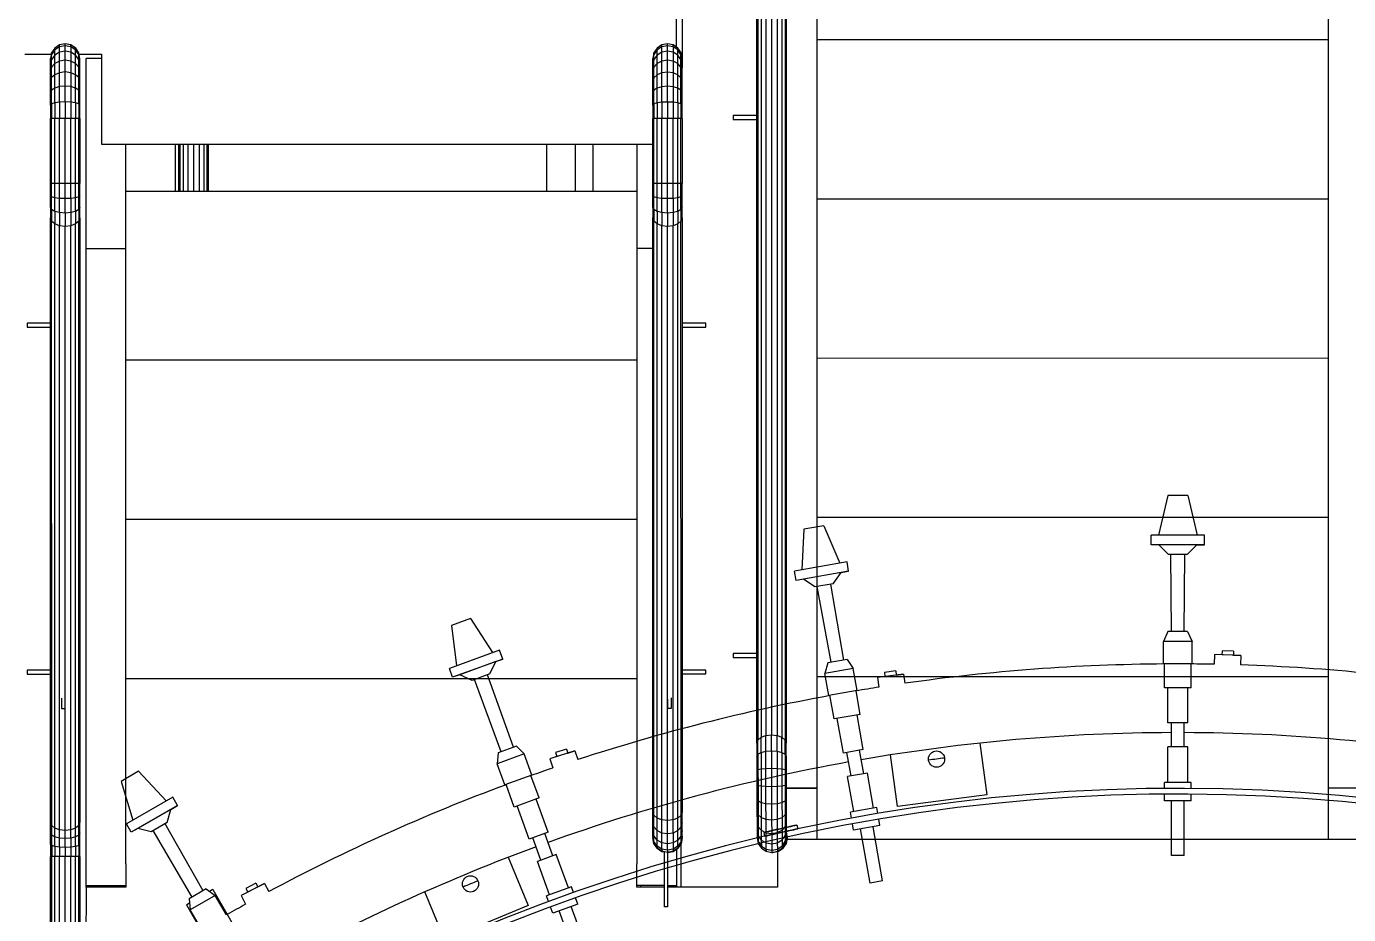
# Model space of a CAD drawing. Header units: metres. Extents: x 0 to 63075, y 0 to 44550.
# Drawn here: x 56582.2 to 56912.6, y 39438.1 to 39660 of the extents above; entities that cross this region are included whole.
import ezdxf

# ---------------------------------------------------------------- set-up
doc = ezdxf.new("R2010")
doc.units = ezdxf.units.M
doc.header["$LTSCALE"] = 75
for name, color, linetype in [('GSB', 7, 'Continuous'), ('ML6', 1, 'Continuous'), ('SDM', 7, 'Continuous'), ('SL1', 8, 'Continuous')]:
    doc.layers.add(name, color=color, linetype=linetype)
doc.styles.add('ROMANS', font='ROMANS.SHX')
doc.dimstyles.new('75___1-75', dxfattribs={"dimscale": 75, "dimtxt": 2.5, "dimasz": 2, "dimexe": 1.5, "dimexo": 1, "dimgap": 0.5, "dimtad": 1, "dimdec": 0, "dimzin": 12, "dimtxsty": 'ROMANS', "dimcen": 0, "dimclrd": 256, "dimclre": 256, "dimclrt": 3, "dimazin": 3, "dimtfac": 1, "dimtdec": 0, "dimtmove": 0, "dimatfit": 0, "dimfxl": 1, "dimlwd": -1, "dimlwe": -1, "dimarcsym": 0})

# ---------------------------------------------------------------- blocks, each defined once
blk = doc.blocks.new('A$C6bae614f')
at = {"layer": 'SL1'}
for p, q in [((392185, 39926.6), (392184.9, 37741.6)), ((392194.3, 39927.7), (392194.3, 37742.7)), ((392203.7, 39926.6), (392203.6, 37741.6)), ((392169.9, 37728.7), (392169.9, 39913.7)), ((392171.8, 39919), (392171.7, 37734)), ((392177.1, 39923.6), (392177, 37738.6)), ((392211.6, 39923.6), (392211.5, 37738.6)), ((392216.9, 39919), (392216.8, 37734)), ((392218.7, 39913.7), (392218.7, 37728.7)), ((392270.2, 37653.7), (392270.2, 39794.3)), ((393120.2, 39794.2), (393120.2, 37568.6)), ((392036.3, 38886.9), (392036.3, 38944.9)), ((392046.2, 38852.7), (392046.2, 38949.7)), ((391019.1, 38892.6), (391009.7, 38890.7)), ((391019.1, 38889.5), (391019.1, 38892.6)), ((391028.4, 38890.7), (391019.1, 38892.6)), ((391019.1, 38892.6), (391019.2, 38892.6)), ((391028.6, 38890.7), (391019.2, 38892.6)), ((392021.1, 38892.6), (392011.8, 38890.7)), ((392021.1, 38889.4), (392021.1, 38892.6)), ((392030.4, 38890.7), (392021.1, 38892.6)), ((392021.1, 38892.6), (392021.2, 38892.6)), ((392030.6, 38890.7), (392021.2, 38892.6)), ((393120.2, 38899.2), (392270.2, 38899.3)), ((390952.1, 38875.4), (390996.1, 38875.4)), ((390996.5, 38877.5), (390994.7, 38868.2)), ((390996.5, 38874.8), (390994.7, 38865.7)), ((391001.8, 38885.5), (390996.5, 38877.5)), ((391001.8, 38882.5), (390996.5, 38874.8)), ((390996.5, 38874.8), (390996.5, 38877.5)), ((390996.5, 38866.7), (390996.5, 38874.8)), ((391001.8, 38873.8), (390996.5, 38866.7)), ((391009.7, 38890.7), (391001.8, 38885.5)), ((391009.7, 38887.7), (391001.8, 38882.5)), ((391001.8, 38882.5), (391001.8, 38885.5)), ((391001.8, 38873.8), (391001.8, 38882.5)), ((391009.7, 38878.6), (391001.8, 38873.8)), ((391001.8, 38859.9), (391001.8, 38873.8)), ((391009.7, 38887.7), (391009.7, 38890.7)), ((391019.1, 38889.5), (391009.7, 38887.7)), ((391009.7, 38878.6), (391009.7, 38887.7)), ((391019.1, 38880.3), (391009.7, 38878.6)), ((391009.7, 38864), (391009.7, 38878.6)), ((391019.1, 38880.3), (391019.1, 38889.5)), ((391028.4, 38887.7), (391019.1, 38889.5)), ((391028.4, 38878.6), (391019.1, 38880.3)), ((391019.1, 38865.5), (391019.1, 38880.3)), ((391036.3, 38885.5), (391028.4, 38890.7)), ((391028.4, 38890.7), (391028.6, 38890.7)), ((391028.4, 38887.7), (391028.4, 38890.7)), ((391036.3, 38882.5), (391028.4, 38887.7)), ((391028.4, 38887.7), (391028.4, 38878.6)), ((391036.3, 38873.8), (391028.4, 38878.6)), ((391028.4, 38878.6), (391028.4, 38864)), ((391036.5, 38885.5), (391028.6, 38890.7)), ((391036.3, 38882.5), (391036.3, 38885.5)), ((391041.6, 38877.5), (391036.3, 38885.5)), ((391036.3, 38885.5), (391036.5, 38885.5)), ((391036.3, 38873.8), (391036.3, 38882.5)), ((391041.6, 38874.8), (391036.3, 38882.5)), ((391041.6, 38866.7), (391036.3, 38873.8)), ((391036.3, 38859.9), (391036.3, 38873.8)), ((391041.8, 38877.5), (391036.5, 38885.5)), ((391043.5, 38868.2), (391041.6, 38877.5)), ((391041.6, 38877.5), (391041.8, 38877.5)), ((391041.6, 38874.8), (391041.6, 38877.5)), ((391041.6, 38866.7), (391041.6, 38874.8)), ((391043.5, 38865.7), (391041.6, 38874.8)), ((391043.6, 38868.2), (391041.8, 38877.5)), ((391042.2, 38875.4), (391079.2, 38875.4)), ((391079.2, 38875.4), (391079.2, 38725.9)), ((391998.6, 38877.5), (391996.7, 38868.2)), ((391998.6, 38874.8), (391996.7, 38865.7)), ((392003.9, 38885.4), (391998.6, 38877.5)), ((392003.9, 38882.5), (391998.6, 38874.8)), ((391998.6, 38874.8), (391998.6, 38877.5)), ((391998.6, 38866.7), (391998.6, 38874.8)), ((392003.8, 38873.8), (391998.6, 38866.7)), ((392003.8, 38873.8), (392003.9, 38882.5)), ((392011.8, 38878.6), (392003.8, 38873.8)), ((392003.8, 38859.8), (392003.8, 38873.8)), ((392011.8, 38890.7), (392003.9, 38885.4)), ((392011.8, 38887.6), (392003.9, 38882.5)), ((392003.9, 38882.5), (392003.9, 38885.4)), ((392011.8, 38887.6), (392011.8, 38890.7)), ((392021.1, 38889.4), (392011.8, 38887.6)), ((392011.8, 38878.6), (392011.8, 38887.6)), ((392021.1, 38880.2), (392011.8, 38878.6)), ((392011.8, 38864), (392011.8, 38878.6)), ((392021.1, 38880.2), (392021.1, 38889.4)), ((392030.4, 38887.6), (392021.1, 38889.4)), ((392030.4, 38878.6), (392021.1, 38880.2)), ((392021.1, 38865.4), (392021.1, 38880.2)), ((392038.4, 38885.4), (392030.4, 38890.7)), ((392030.4, 38890.7), (392030.6, 38890.7)), ((392030.4, 38887.6), (392030.4, 38890.7)), ((392038.4, 38882.5), (392030.4, 38887.6)), ((392030.4, 38887.6), (392030.4, 38878.6)), ((392038.4, 38873.8), (392030.4, 38878.6)), ((392030.4, 38878.6), (392030.4, 38864)), ((392038.5, 38885.4), (392030.6, 38890.7)), ((392038.4, 38882.5), (392038.4, 38885.4)), ((392043.6, 38877.5), (392038.4, 38885.4)), ((392038.4, 38885.4), (392038.5, 38885.4)), ((392038.4, 38873.8), (392038.4, 38882.5)), ((392043.6, 38874.8), (392038.4, 38882.5)), ((392043.6, 38866.7), (392038.4, 38873.8)), ((392038.4, 38859.8), (392038.4, 38873.8)), ((392043.8, 38877.5), (392038.5, 38885.4)), ((392045.5, 38868.2), (392043.6, 38877.5)), ((392043.6, 38877.5), (392043.8, 38877.5)), ((392043.6, 38874.8), (392043.6, 38877.5)), ((392043.6, 38866.7), (392043.6, 38874.8)), ((392045.5, 38865.7), (392043.6, 38874.8)), ((392045.6, 38868.2), (392043.8, 38877.5)), ((390994.7, 38865.7), (390994.7, 38868.2)), ((390996.5, 38866.7), (390994.7, 38858.3)), ((390994.7, 38858.3), (390994.7, 38865.7)), ((390994.7, 38846.4), (390994.7, 38858.3)), ((390996.5, 38853.7), (390994.7, 38846.4)), ((390996.5, 38853.7), (390996.5, 38866.7)), ((391001.8, 38859.9), (390996.5, 38853.7)), ((390996.5, 38836.4), (390996.5, 38853.7)), ((391009.7, 38864), (391001.8, 38859.9)), ((391001.8, 38841.3), (391001.8, 38859.9)), ((391019.1, 38865.5), (391009.7, 38864)), ((391009.7, 38844.6), (391009.7, 38864)), ((391019.1, 38845.8), (391019.1, 38865.5)), ((391028.4, 38864), (391019.1, 38865.5)), ((391028.4, 38864), (391028.4, 38844.6)), ((391036.3, 38859.9), (391028.4, 38864)), ((391041.6, 38853.7), (391036.3, 38859.9)), ((391036.3, 38841.3), (391036.3, 38859.9)), ((391043.5, 38858.3), (391041.6, 38866.7)), ((391041.6, 38853.7), (391041.6, 38866.7)), ((391041.6, 38836.4), (391041.6, 38853.7)), ((391043.5, 38846.4), (391041.6, 38853.7)), ((391043.5, 38865.7), (391043.5, 38868.2)), ((391043.6, 38868.2), (391043.5, 38868.2)), ((391043.5, 38867.4), (391043.6, 38868.2)), ((391043.5, 38858.3), (391043.5, 38865.7)), ((391043.5, 38846.4), (391043.5, 38858.3)), ((391054.1, 37492), (391054.2, 38868.2)), ((391079.2, 38868.2), (391054.2, 38868.2)), ((391996.7, 38865.7), (391996.7, 38868.2)), ((391998.6, 38866.7), (391996.7, 38858.3)), ((391996.7, 38858.3), (391996.7, 38865.7)), ((391996.7, 38846.3), (391996.7, 38858.3)), ((391998.6, 38853.6), (391996.7, 38846.3)), ((391998.6, 38853.6), (391998.6, 38866.7)), ((392003.8, 38859.8), (391998.6, 38853.6)), ((391998.6, 38836.3), (391998.6, 38853.6)), ((392011.8, 38864), (392003.8, 38859.8)), ((392003.8, 38841.3), (392003.8, 38859.8)), ((392021.1, 38865.4), (392011.8, 38864)), ((392011.8, 38844.6), (392011.8, 38864)), ((392021.1, 38845.7), (392021.1, 38865.4)), ((392030.4, 38864), (392021.1, 38865.4)), ((392030.4, 38864), (392030.4, 38844.6)), ((392038.4, 38859.8), (392030.4, 38864)), ((392043.6, 38853.6), (392038.4, 38859.8)), ((392038.4, 38841.3), (392038.4, 38859.8)), ((392045.5, 38858.3), (392043.6, 38866.7)), ((392043.6, 38853.6), (392043.6, 38866.7)), ((392043.6, 38836.3), (392043.6, 38853.6)), ((392045.5, 38846.3), (392043.6, 38853.6)), ((392045.5, 38865.7), (392045.5, 38868.2)), ((392045.6, 38868.2), (392045.5, 38868.2)), ((392045.5, 38867.6), (392045.6, 38868.2)), ((392045.5, 38858.3), (392045.5, 38865.7)), ((392046.2, 38859.3), (392045.5, 38859.3)), ((392045.5, 38846.3), (392045.5, 38858.3)), ((392045.5, 38852.7), (392046.2, 38852.7)), ((390994.7, 38830.5), (390994.7, 38846.4)), ((390996.5, 38836.4), (390994.7, 38830.5)), ((390994.7, 38811.6), (390994.7, 38830.5)), ((391001.8, 38841.3), (390996.5, 38836.4)), ((390996.5, 38815.6), (390996.5, 38836.4)), ((391009.7, 38844.6), (391001.8, 38841.3)), ((391001.8, 38819.1), (391001.8, 38841.3)), ((391019.1, 38845.8), (391009.7, 38844.6)), ((391009.7, 38821.4), (391009.7, 38844.6)), ((391028.4, 38844.6), (391019.1, 38845.8)), ((391019.1, 38822.2), (391019.1, 38845.8)), ((391036.3, 38841.3), (391028.4, 38844.6)), ((391028.4, 38844.6), (391028.4, 38821.4)), ((391041.6, 38836.4), (391036.3, 38841.3)), ((391036.3, 38819.1), (391036.3, 38841.3)), ((391043.5, 38830.5), (391041.6, 38836.4)), ((391041.6, 38815.6), (391041.6, 38836.4)), ((391043.5, 38830.5), (391043.5, 38846.4)), ((391043.5, 38811.6), (391043.5, 38830.5)), ((391996.7, 38830.5), (391996.7, 38846.3)), ((391998.6, 38836.3), (391996.7, 38830.5)), ((391996.7, 38811.6), (391996.7, 38830.5)), ((392003.8, 38841.3), (391998.6, 38836.3)), ((391998.6, 38815.6), (391998.6, 38836.3)), ((392011.8, 38844.6), (392003.8, 38841.3)), ((392003.8, 38819), (392003.8, 38841.3)), ((392021.1, 38845.7), (392011.8, 38844.6)), ((392011.8, 38821.3), (392011.8, 38844.6)), ((392030.4, 38844.6), (392021.1, 38845.7)), ((392021.1, 38822.1), (392021.1, 38845.7)), ((392038.4, 38841.3), (392030.4, 38844.6)), ((392030.4, 38844.6), (392030.4, 38821.3)), ((392038.3, 38819), (392038.4, 38841.3)), ((392043.6, 38836.3), (392038.4, 38841.3)), ((392045.5, 38830.5), (392043.6, 38836.3)), ((392043.6, 38815.6), (392043.6, 38836.3)), ((392045.5, 38830.5), (392045.5, 38846.3)), ((392045.5, 38811.6), (392045.5, 38830.5)), ((390996.5, 38815.6), (390994.7, 38811.6)), ((390994.7, 38790.5), (390994.7, 38811.6)), ((391001.8, 38819.1), (390996.5, 38815.6)), ((390996.5, 38792.5), (390996.5, 38815.6)), ((391009.7, 38821.4), (391001.8, 38819.1)), ((391001.8, 38794.3), (391001.8, 38819.1)), ((391019.1, 38822.2), (391009.7, 38821.4)), ((391009.7, 38795.5), (391009.7, 38821.4)), ((391028.4, 38821.4), (391019.1, 38822.2)), ((391019.1, 38795.9), (391019.1, 38822.2)), ((391036.3, 38819.1), (391028.4, 38821.4)), ((391028.4, 38821.4), (391028.4, 38795.5)), ((391036.3, 38794.3), (391036.3, 38819.1)), ((391041.6, 38815.6), (391036.3, 38819.1)), ((391043.5, 38811.6), (391041.6, 38815.6)), ((391041.6, 38792.5), (391041.6, 38815.6)), ((391043.5, 38790.4), (391043.5, 38811.6)), ((391998.6, 38815.6), (391996.7, 38811.6)), ((391996.7, 38790.4), (391996.7, 38811.6)), ((392003.8, 38819), (391998.6, 38815.6)), ((391998.6, 38792.5), (391998.6, 38815.6)), ((392011.8, 38821.3), (392003.8, 38819)), ((392003.8, 38794.3), (392003.8, 38819)), ((392021.1, 38822.1), (392011.8, 38821.3)), ((392011.8, 38795.4), (392011.8, 38821.3)), ((392030.4, 38821.3), (392021.1, 38822.1)), ((392021.1, 38795.8), (392021.1, 38822.1)), ((392038.3, 38819), (392030.4, 38821.3)), ((392030.4, 38821.3), (392030.4, 38795.4)), ((392038.3, 38794.3), (392038.3, 38819)), ((392043.6, 38815.6), (392038.3, 38819)), ((392045.5, 38811.6), (392043.6, 38815.6)), ((392043.6, 38792.5), (392043.6, 38815.6)), ((392045.5, 38790.4), (392045.5, 38811.6)), ((390996.5, 38792.5), (390994.7, 38790.5)), ((390994.7, 38790.5), (390994.7, 38768.2)), ((391001.8, 38794.3), (390996.5, 38792.5)), ((390996.5, 38792.5), (390996.5, 38768.2)), ((391009.7, 38795.5), (391001.8, 38794.3)), ((391001.8, 38794.3), (391001.8, 38768.2)), ((391019.1, 38795.9), (391009.7, 38795.5)), ((391009.7, 38795.5), (391009.7, 38768.2)), ((391019.1, 38795.9), (391019.1, 38768.2)), ((391028.4, 38795.5), (391019.1, 38795.9)), ((391028.4, 38795.5), (391028.4, 38768.2)), ((391036.3, 38794.3), (391028.4, 38795.5)), ((391036.3, 38794.3), (391036.3, 38768.2)), ((391041.6, 38792.5), (391036.3, 38794.3)), ((391043.5, 38790.4), (391041.6, 38792.5)), ((391041.6, 38792.5), (391041.6, 38768.2)), ((391043.5, 38768.2), (391043.5, 38790.4)), ((391998.6, 38792.5), (391996.7, 38790.4)), ((391996.7, 38790.4), (391996.7, 38768.2)), ((392003.8, 38794.3), (391998.6, 38792.5)), ((391998.6, 38792.5), (391998.6, 38768.2)), ((392011.8, 38795.4), (392003.8, 38794.3)), ((392003.8, 38794.3), (392003.8, 38768.2)), ((392021.1, 38795.8), (392011.8, 38795.4)), ((392011.8, 38795.4), (392011.8, 38768.2)), ((392021.1, 38795.8), (392021.1, 38768.2)), ((392030.4, 38795.4), (392021.1, 38795.8)), ((392030.4, 38795.4), (392030.4, 38768.2)), ((392038.3, 38794.3), (392030.4, 38795.4)), ((392038.3, 38794.3), (392038.3, 38768.2)), ((392043.6, 38792.5), (392038.3, 38794.3)), ((392045.5, 38790.4), (392043.6, 38792.5)), ((392043.6, 38792.5), (392043.6, 38768.2)), ((392045.5, 38768.2), (392045.5, 38790.4)), ((390994.7, 38660.2), (390994.7, 38768.2)), ((390996.5, 38768.2), (390994.7, 38768.2)), ((390996.5, 38660.2), (390996.5, 38768.2)), ((391001.8, 38768.2), (390996.5, 38768.2)), ((391009.7, 38768.2), (391001.8, 38768.2)), ((391001.8, 38660.2), (391001.8, 38768.2)), ((391009.7, 38660.2), (391009.7, 38768.2)), ((391019.1, 38768.2), (391009.7, 38768.2)), ((391019.1, 38660.2), (391019.1, 38768.2)), ((391028.4, 38768.2), (391019.1, 38768.2)), ((391028.4, 38660.2), (391028.4, 38768.2)), ((391036.3, 38768.2), (391028.4, 38768.2)), ((391041.6, 38768.2), (391036.3, 38768.2)), ((391036.3, 38660.2), (391036.3, 38768.2)), ((391043.5, 38768.2), (391041.6, 38768.2)), ((391041.6, 38660.2), (391041.6, 38768.2)), ((391043.5, 38768.2), (391043.5, 38660.2)), ((391996.7, 38660.2), (391996.7, 38768.2)), ((391998.6, 38768.2), (391996.7, 38768.2)), ((391998.5, 38660.2), (391998.6, 38768.2)), ((392003.8, 38768.2), (391998.6, 38768.2)), ((392011.8, 38768.2), (392003.8, 38768.2)), ((392003.8, 38660.2), (392003.8, 38768.2)), ((392011.7, 38660.2), (392011.8, 38768.2)), ((392021.1, 38768.2), (392011.8, 38768.2)), ((392021.1, 38660.2), (392021.1, 38768.2)), ((392030.4, 38768.2), (392021.1, 38768.2)), ((392030.4, 38660.2), (392030.4, 38768.2)), ((392038.3, 38768.2), (392030.4, 38768.2)), ((392043.6, 38768.2), (392038.3, 38768.2)), ((392038.3, 38660.2), (392038.3, 38768.2)), ((392045.5, 38768.2), (392043.6, 38768.2)), ((392043.6, 38660.2), (392043.6, 38768.2)), ((392045.5, 38768.2), (392045.5, 38660.2)), ((392130.7, 38773.2), (392130.7, 38766.8)), ((392169.9, 38773.2), (392130.7, 38773.2)), ((392130.7, 38766.8), (392169.9, 38766.8)), ((391079.2, 38725.9), (391996.7, 38725.9)), ((391120.2, 37527.8), (391120.2, 38725.9)), ((391202.7, 38647.5), (391202.7, 38725.9)), ((391208.1, 38647.5), (391208.1, 38725.9)), ((391209.9, 38725.9), (391209.9, 38647.5)), ((391215.2, 38725.9), (391215.2, 38647.5)), ((391223.1, 38725.9), (391223.1, 38647.5)), ((391232.5, 38725.9), (391232.5, 38647.5)), ((391241.8, 38725.9), (391241.8, 38647.5)), ((391249.7, 38725.9), (391249.7, 38647.5)), ((391255, 38725.9), (391255, 38647.5)), ((391256.9, 38725.9), (391256.9, 38647.5)), ((391819.6, 38725.9), (391819.6, 38647.5)), ((391867.8, 38725.9), (391867.8, 38647.5)), ((391897.2, 38725.9), (391897.2, 38647.5)), ((391970.2, 38725.9), (391970.2, 38552)), ((390996.5, 38660.2), (390994.7, 38660.2)), ((390994.7, 38640), (390994.7, 38660.2)), ((390996.5, 38638.1), (390996.5, 38660.2)), ((391001.8, 38660.2), (390996.5, 38660.2)), ((391009.7, 38660.2), (391001.8, 38660.2)), ((391001.8, 38636.5), (391001.8, 38660.2)), ((391009.7, 38635.4), (391009.7, 38660.2)), ((391019.1, 38660.2), (391009.7, 38660.2)), ((391019.1, 38635.1), (391019.1, 38660.2)), ((391028.4, 38660.2), (391019.1, 38660.2)), ((391028.4, 38635.4), (391028.4, 38660.2)), ((391036.3, 38660.2), (391028.4, 38660.2)), ((391041.6, 38660.2), (391036.3, 38660.2)), ((391036.3, 38636.5), (391036.3, 38660.2)), ((391043.5, 38660.2), (391041.6, 38660.2)), ((391041.6, 38638.1), (391041.6, 38660.2)), ((391043.5, 38640), (391043.5, 38660.2)), ((391998.5, 38660.2), (391996.7, 38660.2)), ((391996.7, 38640), (391996.7, 38660.2)), ((391998.5, 38638.1), (391998.5, 38660.2)), ((392003.8, 38660.2), (391998.5, 38660.2)), ((392011.7, 38660.2), (392003.8, 38660.2)), ((392003.8, 38636.5), (392003.8, 38660.2)), ((392011.7, 38635.4), (392011.7, 38660.2)), ((392021.1, 38660.2), (392011.7, 38660.2)), ((392021.1, 38635), (392021.1, 38660.2)), ((392030.4, 38660.2), (392021.1, 38660.2)), ((392030.4, 38635.4), (392030.4, 38660.2)), ((392038.3, 38660.2), (392030.4, 38660.2)), ((392043.6, 38660.2), (392038.3, 38660.2)), ((392038.3, 38636.5), (392038.3, 38660.2)), ((392045.5, 38660.2), (392043.6, 38660.2)), ((392043.6, 38638.1), (392043.6, 38660.2)), ((392045.5, 38640), (392045.5, 38660.2)), ((390996.5, 38638.1), (390994.7, 38640)), ((390994.7, 38620.6), (390994.7, 38640)), ((391001.8, 38636.5), (390996.5, 38638.1)), ((390996.5, 38616.9), (390996.5, 38638.1)), ((391009.7, 38635.4), (391001.8, 38636.5)), ((391001.8, 38613.8), (391001.8, 38636.5)), ((391009.7, 38611.7), (391009.7, 38635.4)), ((391019.1, 38635.1), (391009.7, 38635.4)), ((391028.4, 38635.4), (391019.1, 38635.1)), ((391019.1, 38611), (391019.1, 38635.1)), ((391036.3, 38636.5), (391028.4, 38635.4)), ((391028.4, 38635.4), (391028.4, 38611.7)), ((391041.6, 38638.1), (391036.3, 38636.5)), ((391036.3, 38613.8), (391036.3, 38636.5)), ((391043.5, 38640), (391041.6, 38638.1)), ((391041.6, 38616.9), (391041.6, 38638.1)), ((391043.5, 38620.6), (391043.5, 38640)), ((391120.2, 38647.5), (391970.2, 38647.5)), ((391998.5, 38638.1), (391996.7, 38640)), ((391996.7, 38620.6), (391996.7, 38640)), ((392003.8, 38636.5), (391998.5, 38638.1)), ((391998.5, 38616.9), (391998.5, 38638.1)), ((392011.7, 38635.4), (392003.8, 38636.5)), ((392003.8, 38613.8), (392003.8, 38636.5)), ((392011.7, 38611.7), (392011.7, 38635.4)), ((392021.1, 38635), (392011.7, 38635.4)), ((392030.4, 38635.4), (392021.1, 38635)), ((392021.1, 38610.9), (392021.1, 38635)), ((392038.3, 38636.5), (392030.4, 38635.4)), ((392030.4, 38635.4), (392030.4, 38611.7)), ((392043.6, 38638.1), (392038.3, 38636.5)), ((392038.3, 38613.8), (392038.3, 38636.5)), ((392045.5, 38640), (392043.6, 38638.1)), ((392043.6, 38616.9), (392043.6, 38638.1)), ((392045.5, 38620.6), (392045.5, 38640)), ((393120.2, 38634.2), (392270.2, 38634.3)), ((390996.5, 38616.9), (390994.7, 38620.6)), ((390994.7, 38620.6), (390994.7, 38602.9)), ((390996.5, 38616.9), (390996.5, 38597.5)), ((391001.8, 38613.8), (390996.5, 38616.9)), ((391001.8, 38613.8), (391001.8, 38593)), ((391009.7, 38611.7), (391001.8, 38613.8)), ((391019.1, 38611), (391009.7, 38611.7)), ((391009.7, 38611.7), (391009.7, 38589.9)), ((391028.4, 38611.7), (391019.1, 38611)), ((391019.1, 38611), (391019.1, 38588.9)), ((391036.3, 38613.8), (391028.4, 38611.7)), ((391028.4, 38611.7), (391028.4, 38589.9)), ((391041.6, 38616.9), (391036.3, 38613.8)), ((391036.3, 38613.8), (391036.3, 38593)), ((391043.5, 38620.6), (391041.6, 38616.9)), ((391041.6, 38616.9), (391041.6, 38597.5)), ((391043.5, 38602.9), (391043.5, 38620.6)), ((391998.5, 38616.9), (391996.7, 38620.6)), ((391996.7, 38620.6), (391996.7, 38602.8)), ((391998.5, 38616.9), (391998.5, 38597.5)), ((392003.8, 38613.8), (391998.5, 38616.9)), ((392003.8, 38613.8), (392003.8, 38592.9)), ((392011.7, 38611.7), (392003.8, 38613.8)), ((392021.1, 38610.9), (392011.7, 38611.7)), ((392011.7, 38611.7), (392011.7, 38589.9)), ((392030.4, 38611.7), (392021.1, 38610.9)), ((392021.1, 38610.9), (392021.1, 38588.9)), ((392038.3, 38613.8), (392030.4, 38611.7)), ((392030.4, 38611.7), (392030.4, 38589.9)), ((392043.6, 38616.9), (392038.3, 38613.8)), ((392038.3, 38613.8), (392038.3, 38592.9)), ((392045.5, 38620.6), (392043.6, 38616.9)), ((392043.6, 38616.9), (392043.6, 38597.5)), ((392045.5, 38602.8), (392045.5, 38620.6)), ((390996.5, 38597.5), (390994.7, 38602.9)), ((390994.7, 37843.9), (390994.7, 38602.9)), ((391001.8, 38593), (390996.5, 38597.5)), ((390996.6, 37592), (390996.5, 38597.5)), ((391001.9, 37587.4), (391001.8, 38593)), ((391009.7, 38589.9), (391001.8, 38593)), ((391019.1, 38588.9), (391009.7, 38589.9)), ((391009.8, 37584.4), (391009.7, 38589.9)), ((391028.4, 38589.9), (391019.1, 38588.9)), ((391019.1, 37801.3), (391019.1, 38588.9)), ((391036.3, 38593), (391028.4, 38589.9)), ((391028.5, 37584.4), (391028.4, 38589.9)), ((391041.6, 38597.5), (391036.3, 38593)), ((391036.4, 37587.4), (391036.3, 38593)), ((391043.5, 38602.9), (391041.6, 38597.5)), ((391041.7, 37592), (391041.6, 38597.5)), ((391043.5, 38602.9), (391043.5, 37597.3)), ((391996.7, 37614.1), (391996.7, 38602.8)), ((391998.5, 38597.5), (391996.7, 38602.8)), ((392003.8, 38592.9), (391998.5, 38597.5)), ((391998.6, 37608.8), (391998.5, 38597.5)), ((392011.7, 38589.9), (392003.8, 38592.9)), ((392003.9, 37604.2), (392003.8, 38592.9)), ((392021.1, 38588.9), (392011.7, 38589.9)), ((392011.8, 37601.2), (392011.7, 38589.9)), ((392030.4, 38589.9), (392021.1, 38588.9)), ((392021.1, 37600.1), (392021.1, 38588.9)), ((392038.3, 38592.9), (392030.4, 38589.9)), ((392030.5, 37601.2), (392030.4, 38589.9)), ((392043.6, 38597.5), (392038.3, 38592.9)), ((392038.4, 37604.2), (392038.3, 38592.9)), ((392045.5, 38602.8), (392043.6, 38597.5)), ((392043.7, 37608.8), (392043.6, 38597.5)), ((392045.5, 38602.8), (392045.5, 37844.3)), ((391054.2, 38552), (391120.2, 38552)), ((391996.7, 38552), (391970.2, 38552)), ((391996.7, 38552), (391970.2, 38552)), ((391970.2, 38552), (391970.2, 37527.8)), ((390955.7, 38427.5), (390955.7, 38421.1)), ((390994.7, 38427.5), (390955.7, 38427.5)), ((390955.7, 38421.1), (390994.7, 38421.1)), ((392084.7, 38427.5), (392045.5, 38427.5)), ((392045.5, 38421.1), (392084.7, 38421.1)), ((392084.7, 38421.1), (392084.7, 38427.5)), ((391120.2, 38366.5), (391970.2, 38366.5)), ((393120.2, 38369.2), (392270.2, 38369.3)), ((392853.4, 38140.7), (392838.1, 38074.8)), ((392887, 38140.7), (392853.4, 38140.7)), ((392887, 38140.7), (392902.2, 38074.8)), ((391120.2, 38101.5), (391970.2, 38101.5)), ((393120.2, 38104.2), (392270.2, 38104.3)), ((392248.1, 38084.8), (392244.5, 38017.3)), ((392281.2, 38090.7), (392248.1, 38084.8)), ((392281.2, 38090.7), (392307.7, 38028.4)), ((392914.6, 38074.8), (392825.7, 38074.8)), ((392825.7, 38059), (392825.7, 38074.8)), ((392914.6, 38059), (392825.7, 38059)), ((392838.4, 38058.9), (392825.7, 38059)), ((392902, 38058.9), (392838.4, 38058.9)), ((392854.6, 38043), (392838.4, 38058.9)), ((392885.7, 38043), (392902, 38058.9)), ((392902, 38058.9), (392914.6, 38059)), ((392914.6, 38059), (392914.6, 38074.8)), ((392885.7, 38043), (392854.6, 38043)), ((392859.5, 37914.9), (392858.6, 38043)), ((392880.9, 37914.9), (392881.7, 38043)), ((392319.9, 38030.5), (392232.3, 38015.1)), ((392235.1, 37999.5), (392232.3, 38015.1)), ((392322.6, 38015), (392235.1, 37999.5)), ((392310.2, 38012.7), (392247.6, 38001.7)), ((392296.9, 37994.2), (392310.2, 38012.7)), ((392310.2, 38012.7), (392322.6, 38015)), ((392322.6, 38015), (392319.9, 38030.5)), ((392247.6, 38001.7), (392235.1, 37999.5)), ((392266.3, 37988.8), (392247.6, 38001.7)), ((392296.9, 37994.2), (392266.3, 37988.8)), ((392293.4, 37863.5), (392270.2, 37989.5)), ((392314.4, 37867.2), (392293, 37993.5)), ((391693.3, 37936.2), (391661.7, 37924.7)), ((391661.7, 37924.7), (391669.9, 37857.5)), ((391693.3, 37936.2), (391730.2, 37879.5)), ((392853.9, 37914.9), (392846.3, 37898.2)), ((392886.5, 37914.9), (392853.9, 37914.9)), ((392886.5, 37914.9), (392894.1, 37898.2)), ((391741.8, 37883.7), (391658.3, 37853.3)), ((391747.3, 37868.8), (391741.8, 37883.7)), ((392894.1, 37898.2), (392846.3, 37898.2)), ((392846.3, 37861), (392846.3, 37898.2)), ((392894.1, 37861), (392894.1, 37898.2)), ((392944, 37882.7), (392943.6, 37875.8)), ((392962.9, 37882), (392944, 37882.7)), ((392962.9, 37882), (392962.7, 37875)), ((391747.3, 37868.8), (391663.7, 37838.4)), ((391735.4, 37864.5), (391675.6, 37842.7)), ((391725.6, 37844), (391735.4, 37864.5)), ((391735.4, 37864.5), (391747.3, 37868.8)), ((392130.7, 37877.8), (392130.7, 37871.5)), ((392169.9, 37877.8), (392130.7, 37877.8)), ((392130.7, 37871.5), (392169.9, 37871.5)), ((392287.8, 37862.5), (392283.2, 37844.8)), ((392319.9, 37868.2), (392287.8, 37862.5)), ((392319.9, 37868.2), (392330.3, 37853.1)), ((392894.1, 37861), (392846.3, 37861)), ((392848.2, 37821), (392848.2, 37861)), ((392892.2, 37821), (392892.2, 37861)), ((392931.3, 37876.2), (392930.6, 37860.2)), ((392975, 37874.5), (392931.3, 37876.2)), ((392943.6, 37875.8), (392931.3, 37876.2)), ((392962.7, 37875), (392943.6, 37875.8)), ((392962.7, 37875), (392975, 37874.5)), ((392975, 37874.5), (392974.4, 37859.1)), ((390955.7, 37850.1), (390955.7, 37843.7)), ((390994.7, 37850.1), (390955.7, 37850.1)), ((390955.7, 37843.7), (390994.7, 37843.7)), ((390994.7, 37597.3), (390994.7, 37843.7)), ((391120.2, 37836.5), (391970.2, 37836.5)), ((391663.7, 37838.4), (391658.3, 37853.3)), ((391675.6, 37842.7), (391663.7, 37838.4)), ((391696.3, 37833.3), (391675.6, 37842.7)), ((391725.6, 37844), (391696.3, 37833.3)), ((391764.8, 37721.9), (391721.8, 37842.6)), ((392084.7, 37850.5), (392045.5, 37850.5)), ((392045.5, 37844.1), (392045.5, 37614.1)), ((392045.5, 37844.1), (392084.7, 37844.1)), ((392084.7, 37844.1), (392084.7, 37850.5)), ((393120.2, 37839.2), (392270.2, 37839.3)), ((392330.3, 37853.1), (392283.2, 37844.8)), ((392289.7, 37808.1), (392283.2, 37844.8)), ((392336.7, 37816.4), (392330.3, 37853.1)), ((392414.1, 37843.8), (392370.8, 37837.9)), ((392383, 37839.6), (392370.8, 37837.9)), ((392370.8, 37837.9), (392372.9, 37822)), ((392400.9, 37849.1), (392382.1, 37846.5)), ((392382.1, 37846.5), (392383, 37839.6)), ((392401.9, 37842.2), (392383, 37839.6)), ((392400.9, 37849.1), (392401.9, 37842.2)), ((392401.9, 37842.2), (392414.1, 37843.8)), ((392414.1, 37843.8), (392416.2, 37828.5)), ((391744.7, 37714.6), (391700.1, 37834.7)), ((392336.7, 37816.4), (392289.7, 37808.1)), ((392341.9, 37776.7), (392334.9, 37816.1)), ((392892.2, 37821), (392848.2, 37821)), ((392853.5, 37762.4), (392853.5, 37821)), ((392886.9, 37762.4), (392886.9, 37821)), ((391012.8, 37803.5), (391012.8, 37786.6)), ((391019.2, 37786.6), (391019.2, 37801.3)), ((392021.2, 37801.8), (392021.2, 37787)), ((392027.6, 37787), (392027.6, 37804)), ((392298.5, 37769.1), (392291.5, 37808.5)), ((391012.8, 37786.6), (391019.2, 37786.6)), ((391019.1, 37583.3), (391019.1, 37786.6)), ((392021.2, 37787), (392027.6, 37787)), ((392341.9, 37776.7), (392298.5, 37769.1)), ((392313.9, 37712.3), (392303.7, 37770)), ((392346.8, 37718.1), (392336.6, 37775.8)), ((392886.9, 37762.4), (392853.5, 37762.4)), ((392859.6, 37722.7), (392859.5, 37762.4)), ((392880.8, 37722.7), (392880.8, 37762.4)), ((392169.9, 37728.7), (392171.7, 37734)), ((392169.9, 37728.7), (392169.9, 37707.3)), ((392171.7, 37734), (392177, 37738.6)), ((392171.7, 37710.7), (392171.7, 37734)), ((392177, 37738.6), (392184.9, 37741.6)), ((392177, 37713.5), (392177, 37738.6)), ((392184.9, 37741.6), (392194.3, 37742.7)), ((392184.9, 37715.4), (392184.9, 37741.6)), ((392194.3, 37742.7), (392203.6, 37741.6)), ((392194.3, 37716.1), (392194.3, 37742.7)), ((392203.6, 37715.4), (392203.6, 37741.6)), ((392203.6, 37741.6), (392211.5, 37738.6)), ((392211.5, 37713.5), (392211.5, 37738.6)), ((392211.5, 37738.6), (392216.8, 37734)), ((392216.8, 37710.7), (392216.8, 37734)), ((392216.8, 37734), (392218.7, 37728.7)), ((392218.7, 37707.4), (392218.7, 37728.7)), ((392541, 37728.9), (392552.3, 37642.7)), ((391739.4, 37712.6), (391738, 37694.4)), ((391782.9, 37710.8), (391738, 37694.4)), ((391770.1, 37723.8), (391739.4, 37712.6)), ((391770.1, 37723.8), (391782.9, 37710.8)), ((391795.6, 37675.8), (391782.9, 37710.8)), ((391867, 37716.2), (391825.4, 37702.8)), ((391837.2, 37706.6), (391825.4, 37702.8)), ((391853.1, 37719), (391835.1, 37713.3)), ((391835.1, 37713.3), (391837.2, 37706.6)), ((391855.3, 37712.4), (391837.2, 37706.6)), ((391853.1, 37719), (391855.3, 37712.4)), ((391855.3, 37712.4), (391867, 37716.2)), ((391867, 37716.2), (391871.8, 37701.5)), ((392169.9, 37707.3), (392171.7, 37710.7)), ((392169.9, 37707.3), (392169.9, 37683.9)), ((392171.7, 37710.7), (392177, 37713.5)), ((392171.7, 37710.7), (392171.7, 37685.1)), ((392177, 37713.5), (392184.9, 37715.4)), ((392177, 37713.5), (392177, 37686)), ((392184.9, 37715.4), (392194.3, 37716.1)), ((392185, 37686.7), (392184.9, 37715.4)), ((392194.3, 37716.1), (392194.3, 37687)), ((392194.3, 37716.1), (392203.6, 37715.4)), ((392203.6, 37715.4), (392203.6, 37686.7)), ((392203.6, 37715.4), (392211.5, 37713.5)), ((392211.5, 37713.5), (392216.8, 37710.7)), ((392211.5, 37713.5), (392211.5, 37686.1)), ((392216.8, 37710.7), (392218.7, 37707.4)), ((392216.8, 37710.7), (392216.8, 37685.1)), ((392218.7, 37707.4), (392218.7, 37683.9)), ((392346.8, 37718.1), (392313.9, 37712.3)), ((392326.8, 37674.3), (392319.8, 37713.3)), ((392347.7, 37678), (392340.8, 37717)), ((392403.6, 37623.2), (392392.2, 37709.4)), ((392886.9, 37722.7), (392853.5, 37722.7)), ((392853.5, 37663.6), (392853.5, 37722.7)), ((392886.9, 37663.6), (392886.9, 37722.7)), ((391141.2, 37682), (391112.1, 37665.2)), ((391141.2, 37682), (391187.4, 37632.5)), ((391750.7, 37659.4), (391738, 37694.4)), ((391825.4, 37702.8), (391830.3, 37687.5)), ((392169.9, 37683.9), (392171.7, 37685.1)), ((392169.9, 37683.9), (392169.9, 37659.7)), ((392171.7, 37685.1), (392177, 37686)), ((392171.7, 37685.1), (392171.8, 37658.6)), ((392177, 37686), (392185, 37686.7)), ((392177, 37686), (392177.1, 37657.7)), ((392185, 37686.7), (392194.3, 37687)), ((392185, 37657.1), (392185, 37686.7)), ((392194.3, 37687), (392203.6, 37686.7)), ((392194.3, 37687), (392194.3, 37656.9)), ((392203.6, 37686.7), (392203.7, 37657.1)), ((392203.6, 37686.7), (392211.5, 37686.1)), ((392211.5, 37686.1), (392216.8, 37685.1)), ((392211.5, 37686.1), (392211.6, 37657.8)), ((392216.8, 37685.1), (392218.7, 37683.9)), ((392216.8, 37685.1), (392216.9, 37658.7)), ((392218.7, 37683.9), (392218.7, 37659.8)), ((391112.1, 37665.2), (391131.8, 37600.5)), ((391795.6, 37675.8), (391750.7, 37659.4)), ((391766.2, 37622.5), (391752.5, 37660.1)), ((391807.6, 37637.6), (391793.9, 37675.1)), ((392169.9, 37659.7), (392170, 37636.2)), ((392169.9, 37659.7), (392171.8, 37658.6)), ((392216.9, 37658.7), (392218.7, 37659.8)), ((392218.7, 37659.8), (392218.8, 37636.3)), ((392353.7, 37679), (392320.8, 37673.2)), ((392331, 37615), (392320.8, 37673.2)), ((392363.9, 37620.8), (392353.7, 37679)), ((392892.4, 37663.6), (392847.9, 37663.6)), ((392847.9, 37653.6), (392847.9, 37663.6)), ((392892.4, 37653.6), (392892.4, 37663.6)), ((391198.1, 37638.7), (391121.1, 37594.3)), ((391206, 37625), (391198.1, 37638.7)), ((391807.6, 37637.6), (391766.2, 37622.5)), ((392171.8, 37658.6), (392171.8, 37632.9)), ((392171.8, 37658.6), (392177.1, 37657.7)), ((392177.1, 37657.7), (392177.1, 37630.2)), ((392177.1, 37657.7), (392185, 37657.1)), ((392185, 37628.3), (392185, 37657.1)), ((392185, 37657.1), (392194.3, 37656.9)), ((392194.3, 37656.9), (392203.7, 37657.1)), ((392194.3, 37656.9), (392194.4, 37627.7)), ((392203.7, 37657.1), (392211.6, 37657.8)), ((392203.7, 37657.1), (392203.7, 37628.4)), ((392211.6, 37657.8), (392216.9, 37658.7)), ((392211.6, 37657.8), (392211.6, 37630.2)), ((392216.9, 37658.7), (392216.9, 37633)), ((392218.7, 37653.7), (392270.2, 37653.7)), ((392270.2, 37653.7), (392218.7, 37653.7)), ((392270.2, 37568.7), (392270.2, 37653.7)), ((392552.3, 37642.7), (392403.6, 37623.2)), ((392847.9, 37633.1), (392847.9, 37644.1)), ((392892.4, 37633.1), (392892.4, 37644.1)), ((393171.9, 37653.7), (393120.2, 37653.7)), ((391206, 37625), (391129, 37580.6)), ((391195.1, 37618.6), (391140, 37586.9)), ((391188.9, 37596.7), (391195.1, 37618.6)), ((391195.1, 37618.6), (391206, 37625)), ((391791.2, 37569.2), (391771.2, 37624.3)), ((391822.6, 37580.7), (391802.6, 37635.7)), ((392170, 37636.2), (392170, 37614.8)), ((392170, 37636.2), (392171.8, 37632.9)), ((392171.8, 37632.9), (392171.9, 37609.5)), ((392171.8, 37632.9), (392177.1, 37630.2)), ((392177.1, 37630.2), (392177.2, 37605)), ((392177.1, 37630.2), (392185, 37628.3)), ((392185, 37628.3), (392194.4, 37627.7)), ((392185.1, 37602.1), (392185, 37628.3)), ((392194.4, 37627.7), (392203.7, 37628.4)), ((392194.4, 37627.7), (392194.4, 37601)), ((392203.7, 37628.4), (392211.6, 37630.2)), ((392203.7, 37628.4), (392203.8, 37602.1)), ((392211.6, 37630.2), (392216.9, 37633)), ((392211.6, 37630.2), (392211.7, 37605.1)), ((392216.9, 37633), (392218.8, 37636.3)), ((392216.9, 37633), (392217, 37609.6)), ((392218.8, 37636.3), (392218.8, 37614.9)), ((392369.4, 37621.8), (392325.6, 37614.1)), ((392371.2, 37611.9), (392369.4, 37621.8)), ((392892.4, 37633.1), (392847.9, 37633.1)), ((392859.5, 37541.8), (392859.5, 37633.1)), ((392880.8, 37541.8), (392880.8, 37633.1)), ((390996.6, 37592), (390994.7, 37597.3)), ((390994.7, 37579.6), (390994.7, 37597.3)), ((391043.5, 37597.3), (391041.7, 37592)), ((391043.5, 37579.6), (391043.5, 37597.3)), ((391129, 37580.6), (391121.1, 37594.3)), ((391188.9, 37596.7), (391162, 37581.2)), ((391248.8, 37483.3), (391185.5, 37594.8)), ((391996.7, 37596.3), (391996.7, 37614.1)), ((391998.6, 37608.8), (391996.7, 37614.1)), ((391998.6, 37589.3), (391996.7, 37596.3)), ((391996.7, 37582.8), (391996.7, 37596.3)), ((392003.9, 37604.2), (391998.6, 37608.8)), ((391998.6, 37589.3), (391998.6, 37608.8)), ((392011.8, 37601.2), (392003.9, 37604.2)), ((392003.9, 37583.3), (392003.9, 37604.2)), ((392011.8, 37579.3), (392011.8, 37601.2)), ((392021.1, 37600.1), (392011.8, 37601.2)), ((392030.5, 37601.2), (392021.1, 37600.1)), ((392021.1, 37577.9), (392021.1, 37600.1)), ((392038.4, 37604.2), (392030.5, 37601.2)), ((392030.5, 37579.3), (392030.5, 37601.2)), ((392043.7, 37608.8), (392038.4, 37604.2)), ((392038.4, 37583.3), (392038.4, 37604.2)), ((392045.5, 37614.1), (392043.7, 37608.8)), ((392043.7, 37589.3), (392043.7, 37608.8)), ((392045.5, 37596.3), (392043.7, 37589.3)), ((392045.5, 37596.3), (392045.5, 37614.1)), ((392045.5, 37582.8), (392045.5, 37596.3)), ((392170, 37614.8), (392170.1, 37596.6)), ((392170, 37614.8), (392171.9, 37609.5)), ((392170.1, 37596.6), (392171.9, 37589.7)), ((392170.1, 37596.6), (392170.1, 37582.9)), ((392171.9, 37609.5), (392171.9, 37589.7)), ((392171.9, 37609.5), (392177.2, 37605)), ((392177.2, 37605), (392185.1, 37602.1)), ((392177.2, 37605), (392177.2, 37583.8)), ((392185.2, 37579.8), (392185.1, 37602.1)), ((392185.1, 37602.1), (392194.4, 37601)), ((392194.4, 37601), (392203.8, 37602.1)), ((392194.4, 37601), (392194.5, 37578.5)), ((392203.8, 37602.1), (392211.7, 37605.1)), ((392203.8, 37602.1), (392203.8, 37579.9)), ((392211.7, 37605.1), (392217, 37609.6)), ((392211.7, 37605.1), (392211.7, 37583.9)), ((392217, 37609.6), (392218.8, 37614.9)), ((392217, 37609.6), (392217, 37589.8)), ((392217, 37589.8), (392218.9, 37596.8)), ((392218.8, 37614.9), (392218.9, 37596.8)), ((392218.9, 37596.8), (392218.9, 37583)), ((392327.3, 37604.1), (392325.6, 37614.1)), ((392330.9, 37584), (392329, 37594.8)), ((392374.7, 37591.8), (392372.8, 37602.5)), ((390996.6, 37575.9), (390994.7, 37579.6)), ((390994.7, 37560.2), (390994.7, 37579.6)), ((390996.6, 37575.9), (390996.6, 37592)), ((391001.9, 37587.4), (390996.6, 37592)), ((391001.9, 37572.7), (390996.6, 37575.9)), ((390996.6, 37558.3), (390996.6, 37575.9)), ((391001.9, 37572.7), (391001.9, 37587.4)), ((391009.8, 37584.4), (391001.9, 37587.4)), ((391009.8, 37570.6), (391001.9, 37572.7)), ((391001.9, 37556.7), (391001.9, 37572.7)), ((391019.1, 37583.3), (391009.8, 37584.4)), ((391009.8, 37570.6), (391009.8, 37584.4)), ((391028.5, 37584.4), (391019.1, 37583.3)), ((391019.1, 37569.9), (391019.1, 37583.3)), ((391036.4, 37587.4), (391028.5, 37584.4)), ((391028.5, 37570.6), (391028.5, 37584.4)), ((391036.4, 37572.7), (391028.5, 37570.6)), ((391041.7, 37592), (391036.4, 37587.4)), ((391036.4, 37572.7), (391036.4, 37587.4)), ((391041.7, 37575.9), (391036.4, 37572.7)), ((391036.4, 37556.7), (391036.4, 37572.7)), ((391041.7, 37575.9), (391041.7, 37592)), ((391043.5, 37579.6), (391041.7, 37575.9)), ((391041.7, 37558.3), (391041.7, 37575.9)), ((391043.5, 37560.2), (391043.5, 37579.6)), ((391140, 37586.9), (391129, 37580.6)), ((391162, 37581.2), (391140, 37586.9)), ((391230.3, 37472.7), (391165.5, 37583.2)), ((391822.6, 37580.7), (391791.2, 37569.2)), ((391830.4, 37541.3), (391816.9, 37578.6)), ((391996.7, 37574.3), (391996.7, 37582.8)), ((391998.6, 37574.5), (391996.7, 37582.8)), ((391998.6, 37565.3), (391996.7, 37574.3)), ((391996.7, 37574.3), (391996.7, 37571.5)), ((392003.9, 37583.3), (391998.6, 37589.3)), ((391998.6, 37574.5), (391998.6, 37589.3)), ((392003.9, 37567.5), (391998.6, 37574.5)), ((391998.6, 37565.3), (391998.6, 37574.5)), ((392011.8, 37579.3), (392003.9, 37583.3)), ((392003.9, 37567.5), (392003.9, 37583.3)), ((392021.1, 37577.9), (392011.8, 37579.3)), ((392011.8, 37562.8), (392011.8, 37579.3)), ((392030.5, 37579.3), (392021.1, 37577.9)), ((392021.1, 37561.1), (392021.1, 37577.9)), ((392038.4, 37583.3), (392030.5, 37579.3)), ((392030.5, 37579.3), (392030.5, 37562.8)), ((392043.7, 37589.3), (392038.4, 37583.3)), ((392038.4, 37567.5), (392038.4, 37583.3)), ((392043.7, 37574.5), (392038.4, 37567.5)), ((392043.7, 37574.5), (392043.7, 37589.3)), ((392045.5, 37582.8), (392043.7, 37574.5)), ((392043.7, 37565.3), (392043.7, 37574.5)), ((392045.5, 37574.3), (392043.7, 37565.3)), ((392045.5, 37574.3), (392045.5, 37582.8)), ((392045.5, 37571.5), (392045.5, 37574.3)), ((392045.6, 37571.4), (392045.5, 37571.9)), ((392170.1, 37582.9), (392172, 37574.6)), ((392170.1, 37582.9), (392170.2, 37574.3)), ((392170.2, 37574.3), (392172, 37565.2)), ((392170.2, 37574.3), (392170.2, 37571.4)), ((392171.9, 37589.7), (392177.2, 37583.8)), ((392171.9, 37589.7), (392172, 37574.6)), ((392172, 37574.6), (392172, 37565.2)), ((392172, 37574.6), (392177.3, 37567.6)), ((392177.2, 37583.8), (392185.2, 37579.8)), ((392177.2, 37583.8), (392177.3, 37567.6)), ((392183.2, 37574), (392181.8, 37580.1)), ((392185.2, 37563), (392185.2, 37579.8)), ((392185.2, 37579.8), (392194.5, 37578.5)), ((392194.5, 37578.5), (392203.8, 37579.9)), ((392194.5, 37578.5), (392194.6, 37561.4)), ((392203.8, 37579.9), (392211.7, 37583.9)), ((392203.8, 37579.9), (392203.9, 37563)), ((392211.7, 37583.9), (392217, 37589.8)), ((392211.7, 37583.9), (392211.8, 37567.7)), ((392211.8, 37567.7), (392217.1, 37574.8)), ((392217, 37589.8), (392217.1, 37574.8)), ((392217.1, 37574.8), (392218.9, 37583)), ((392217.1, 37574.8), (392217.1, 37565.4)), ((392217.1, 37565.4), (392219, 37574.5)), ((392217.2, 37562.2), (392219, 37571.5)), ((392218.9, 37583), (392219, 37574.5)), ((392219.1, 37580.8), (392218.9, 37581)), ((392218.9, 37580.8), (392219.1, 37580.8)), ((392219, 37574.5), (392219, 37571.5)), ((392219, 37571.5), (392221, 37571.4)), ((392221, 37571.4), (392219.1, 37580.8)), ((392236.5, 37592.5), (392237.9, 37586.3)), ((392374.7, 37591.8), (392330.9, 37584)), ((392358.2, 37496.1), (392342.3, 37586)), ((392379.1, 37499.8), (392363.3, 37589.7)), ((390994.7, 37560.2), (390994.7, 37540)), ((390996.6, 37558.3), (390994.7, 37560.2)), ((390996.6, 37558.3), (390996.6, 37540)), ((391001.9, 37556.7), (390996.6, 37558.3)), ((391009.8, 37555.6), (391001.9, 37556.7)), ((391001.9, 37556.7), (391001.9, 37540)), ((391009.8, 37555.6), (391009.8, 37570.6)), ((391019.1, 37569.9), (391009.8, 37570.6)), ((391009.8, 37555.6), (391009.8, 37540)), ((391019.1, 37555.3), (391009.8, 37555.6)), ((391028.5, 37570.6), (391019.1, 37569.9)), ((391019.1, 37555.3), (391019.1, 37569.9)), ((391028.5, 37555.6), (391019.1, 37555.3)), ((391019.1, 37555.3), (391019.1, 37540)), ((391028.5, 37570.6), (391028.5, 37555.6)), ((391036.4, 37556.7), (391028.5, 37555.6)), ((391028.5, 37555.6), (391028.5, 37540)), ((391041.7, 37558.3), (391036.4, 37556.7)), ((391036.4, 37556.7), (391036.4, 37540)), ((391043.5, 37560.2), (391041.7, 37558.3)), ((391041.7, 37558.3), (391041.7, 37540)), ((391043.5, 37540), (391043.5, 37560.2)), ((391810.5, 37534.1), (391796.9, 37571.3)), ((391998.6, 37562.1), (391996.7, 37571.5)), ((391998.6, 37565.3), (391998.6, 37562.1)), ((392003.9, 37557.6), (391998.6, 37565.3)), ((392003.9, 37554.2), (391998.6, 37562.1)), ((392003.9, 37557.6), (392003.9, 37567.5)), ((392011.8, 37562.8), (392003.9, 37567.5)), ((392011.8, 37552.4), (392003.9, 37557.6)), ((392003.9, 37557.6), (392003.9, 37554.2)), ((392004, 37554.1), (392003.9, 37554.2)), ((392011.8, 37548.9), (392003.9, 37554.2)), ((392004, 37554.1), (392011.9, 37548.8)), ((392021.1, 37561.1), (392011.8, 37562.8)), ((392011.8, 37552.4), (392011.8, 37562.8)), ((392011.8, 37552.4), (392011.8, 37548.9)), ((392021.1, 37550.6), (392011.8, 37552.4)), ((392030.5, 37562.8), (392021.1, 37561.1)), ((392021.1, 37550.6), (392021.1, 37561.1)), ((392030.5, 37552.4), (392021.1, 37550.6)), ((392021.1, 37550.6), (392021.1, 37547.1)), ((392038.4, 37567.5), (392030.5, 37562.8)), ((392030.5, 37562.8), (392030.5, 37552.4)), ((392038.4, 37557.6), (392030.5, 37552.4)), ((392038.4, 37554.2), (392030.5, 37548.9)), ((392030.5, 37552.4), (392030.5, 37548.9)), ((392030.6, 37548.8), (392038.5, 37554.1)), ((392036.2, 37552.6), (392036.2, 37489.2)), ((392038.4, 37557.6), (392038.4, 37567.5)), ((392043.7, 37565.3), (392038.4, 37557.6)), ((392043.7, 37562.1), (392038.4, 37554.2)), ((392038.4, 37557.6), (392038.4, 37554.2)), ((392038.5, 37554.1), (392038.4, 37554.2)), ((392038.5, 37554.1), (392043.8, 37562)), ((392043.2, 37561.1), (392043.2, 37489.2)), ((392045.5, 37571.5), (392043.7, 37562.1)), ((392043.7, 37565.3), (392043.7, 37562.1)), ((392043.8, 37562), (392043.7, 37562.1)), ((392043.8, 37562), (392045.6, 37571.4)), ((392045.5, 37571.5), (392045.6, 37571.4)), ((392170.2, 37571.4), (392172.1, 37562)), ((392172, 37565.2), (392172.1, 37562)), ((392172, 37565.2), (392177.4, 37557.6)), ((392172.1, 37562), (392177.4, 37554.1)), ((392177.3, 37567.6), (392177.4, 37557.6)), ((392177.3, 37567.6), (392185.2, 37563)), ((392177.4, 37557.6), (392177.4, 37554.1)), ((392177.4, 37557.6), (392185.3, 37552.5)), ((392177.4, 37554.1), (392185.3, 37548.9)), ((392185.2, 37563), (392194.6, 37561.4)), ((392185.3, 37552.5), (392185.2, 37563)), ((392185.3, 37552.5), (392194.6, 37550.7)), ((392185.3, 37552.5), (392185.3, 37548.9)), ((392194.6, 37561.4), (392203.9, 37563)), ((392194.6, 37561.4), (392194.6, 37550.7)), ((392194.6, 37550.7), (392204, 37552.5)), ((392194.6, 37550.7), (392194.7, 37547)), ((392203.9, 37563), (392211.8, 37567.7)), ((392203.9, 37563), (392204, 37552.5)), ((392204, 37552.5), (392211.9, 37557.7)), ((392204, 37548.9), (392211.9, 37554.3)), ((392204, 37552.5), (392204, 37548.9)), ((392206, 37548.9), (392213.9, 37554.2)), ((392211.8, 37567.7), (392211.9, 37557.7)), ((392211.9, 37557.7), (392217.1, 37565.4)), ((392211.9, 37554.3), (392217.2, 37562.2)), ((392211.9, 37557.7), (392211.9, 37554.3)), ((392211.9, 37554.3), (392213.9, 37554.2)), ((392213.9, 37554.2), (392219.1, 37562.1)), ((392217.1, 37565.4), (392217.2, 37562.2)), ((392217.2, 37562.2), (392219.1, 37562.1)), ((392219.1, 37562.1), (392221, 37571.4)), ((393171.9, 37568.6), (392220.4, 37568.7)), ((390994.7, 35783.2), (390994.7, 37540)), ((390996.6, 37540), (390994.7, 37540)), ((390996.5, 35783.2), (390996.6, 37540)), ((391001.9, 37540), (390996.6, 37540)), ((391001.8, 35783.2), (391001.9, 37540)), ((391028.5, 37540), (391001.9, 37540)), ((391009.7, 35783.2), (391009.8, 37540)), ((391019.1, 35783.2), (391019.1, 37540)), ((391028.4, 35783.2), (391028.5, 37540)), ((391041.7, 37540), (391028.5, 37540)), ((391036.3, 35783.2), (391036.4, 37540)), ((391041.6, 35783.2), (391041.7, 37540)), ((391043.5, 37540), (391041.7, 37540)), ((391043.5, 37540), (391043.5, 35783.2)), ((391120.2, 37527.8), (391120.2, 37489.2)), ((391756.2, 37539), (391789.5, 37458.6)), ((391836.2, 37543.4), (391804.8, 37532)), ((391825, 37476.4), (391804.8, 37532)), ((391856.4, 37487.9), (391836.2, 37543.4)), ((391970.2, 37489.2), (391970.2, 37527.8)), ((392011.9, 37548.8), (392011.8, 37548.9)), ((392021.1, 37547.1), (392011.8, 37548.9)), ((392011.9, 37548.8), (392016.4, 37547.9)), ((392016.4, 37456.4), (392016.4, 37547.9)), ((392030.5, 37548.9), (392021.1, 37547.1)), ((392021.2, 37547), (392021.1, 37547.1)), ((392021.2, 37547), (392030.6, 37548.8)), ((392021.2, 37547), (392021.2, 37547)), ((392021.2, 37547), (392021.2, 37456.4)), ((392030.6, 37548.8), (392030.5, 37548.9)), ((392185.3, 37548.9), (392194.7, 37547)), ((392194.7, 37547), (392204, 37548.9)), ((392194.7, 37547), (392196.7, 37547)), ((392196.7, 37547), (392206, 37548.9)), ((392204, 37548.9), (392206, 37548.9)), ((392204.1, 37548.5), (392204.1, 37489.2)), ((392880.8, 37541.8), (392859.5, 37541.8)), ((391054.1, 37489.2), (391043.5, 36274.2)), ((391054.1, 37489.2), (391054.1, 37492)), ((391054.1, 37492), (391120.2, 37492)), ((391054.1, 37492), (391120.2, 37492)), ((391120.2, 37489.2), (391054.1, 37489.2)), ((391253.7, 37486.2), (391225.4, 37469.8)), ((391253.7, 37486.2), (391268.5, 37475.5)), ((391263.5, 37484.6), (391259.2, 37482.2)), ((391264.7, 37485.3), (391263.5, 37484.6)), ((391264.7, 37485.3), (391392.2, 37264.4)), ((391350.5, 37495.5), (391311.8, 37475.1)), ((391336.3, 37495.9), (391319.5, 37487.1)), ((391319.5, 37487.1), (391322.7, 37480.8)), ((391339.6, 37489.7), (391322.7, 37480.8)), ((391336.3, 37495.9), (391339.6, 37489.7)), ((391339.6, 37489.7), (391350.5, 37495.5)), ((391350.5, 37495.5), (391357.7, 37481.8)), ((391861.6, 37489.8), (391819.8, 37474.5)), ((391865, 37480.3), (391861.6, 37489.8)), ((392016.4, 37492), (391970.2, 37492)), ((392016.4, 37489.2), (391970.2, 37489.2)), ((391976.3, 37492), (391976.3, 37489.2)), ((392021.2, 37492), (392036.2, 37492)), ((392204.1, 37489.2), (392021.2, 37489.2)), ((392379.1, 37499.8), (392358.2, 37496.1)), ((391220.7, 37459.9), (391225, 37462.4)), ((391225, 37462.4), (391226.1, 37463)), ((391225.4, 37469.8), (391227.2, 37451.6)), ((391268.5, 37475.5), (391227.2, 37451.6)), ((391287.2, 37443.3), (391268.5, 37475.5)), ((391322.7, 37480.8), (391311.8, 37475.1)), ((391311.8, 37475.1), (391319.2, 37460.9)), ((391650.9, 37401.2), (391617.6, 37481.6)), ((391823.2, 37465.1), (391819.8, 37474.5)), ((391872, 37461.1), (391868.3, 37471.4)), ((391220.7, 37459.9), (391348.2, 37239)), ((391245.8, 37419.4), (391227.2, 37451.6)), ((391789.5, 37458.6), (391650.9, 37401.2)), ((391830.2, 37445.9), (391826.5, 37456.1)), ((391872, 37461.1), (391830.2, 37445.9)), ((391872.3, 37364), (391841.1, 37449.8)), ((391892.4, 37371.3), (391861.1, 37457.1)), ((392021.2, 37456.4), (392016.4, 37456.4))]:
    blk.add_line(p, q, dxfattribs=at)
for centre in [(392468.8, 37702.3), (391693.4, 37494.6)]:
    blk.add_circle(centre, 13.5, dxfattribs=at)
for radius, start, end in [(3207.1, 90.3916, 98.1351), (3207.1, 88.918, 89.6047), (3207.1, 80.3916, 88.1351), (3207.1, 98.918, 99.6047), (3207.1, 100.3916, 108.1351), (3092.8, 90.1952, 99.801), (3092.8, 80.1952, 89.801), (3075, 97.2466, 97.7497), (3207.1, 108.918, 109.6047), (3092.8, 100.1952, 109.801), (3207.1, 110.3916, 118.1351), (3000, 55.8878, 16.1796), (2990.5, 55.7644, 16.2324), (3006.4, 102.1656, 103.2376), (3092.8, 110.1952, 118.5864), (3075, 112.2466, 112.7497), (3207.1, 118.918, 119.5444)]:
    blk.add_arc((392870.1, 34653.6), radius, start, end, dxfattribs=at)
for points, knots in [([(392236.5, 37592.5), (392231.3, 37591.3), (392226, 37590.2), (392220.8, 37589), (392216.8, 37588.2), (392213, 37587.3), (392209.1, 37586.4), (392200.1, 37584.4), (392190.8, 37582.3), (392181.6, 37580.1)], [0, 0, 0, 0, 0.284848, 0.284848, 0.284848, 0.498754, 0.498754, 0.498754, 1, 1, 1, 1]), ([(392181.8, 37580.1), (392187, 37581.4), (392192.3, 37582.6), (392197.5, 37583.8), (392201.4, 37584.7), (392205.3, 37585.6), (392209.1, 37586.4), (392218.1, 37588.5), (392227.4, 37590.5), (392236.7, 37592.5)], [0, 0, 0, 0, 0.284856, 0.284856, 0.284856, 0.498737, 0.498737, 0.498737, 1, 1, 1, 1]), ([(392237.9, 37586.3), (392232.7, 37585.2), (392227.4, 37584), (392222.2, 37582.8), (392218.3, 37582), (392214.4, 37581.1), (392210.5, 37580.2), (392201.5, 37578.2), (392192.2, 37576.1), (392183.1, 37573.9)], [0, 0, 0, 0, 0.284847, 0.284847, 0.284847, 0.498754, 0.498754, 0.498754, 1, 1, 1, 1]), ([(392183.2, 37573.9), (392188.4, 37575.2), (392193.7, 37576.4), (392198.9, 37577.6), (392202.8, 37578.5), (392206.7, 37579.4), (392210.5, 37580.2), (392219.5, 37582.3), (392228.9, 37584.3), (392238.1, 37586.3)], [0, 0, 0, 0, 0.284852, 0.284852, 0.284852, 0.498737, 0.498737, 0.498737, 1, 1, 1, 1])]:
    blk.add_open_spline(points, degree=3, knots=knots, dxfattribs=at)
blk = doc.blocks.new('zw$15D4')
at = {"layer": 'ML6', "xscale": 0.2502808837766805, "yscale": 0.2502808837766805, "zscale": 0.2502808837766805}
blk.add_blockref('A$C6bae614f', (-85544.74, -3177.34), dxfattribs=at)

msp = doc.modelspace()

# ---------------------------------------------------------------- block references
at = {"layer": 'GSB', "xscale": 0.6000000000000068, "yscale": 0.6000000000000068, "zscale": 0.6000000000000068}
msp.add_blockref('zw$15D4', (49200, 35721.63), dxfattribs=at)

# ---------------------------------------------------------------- leaders
at = {"layer": 'SDM'}
msp.add_leader([(52766.71, 37891.88), (59453.13, 42438.72), (62243.43, 42438.72)], dimstyle='75___1-75', override={"dimtad": 0}, dxfattribs=at)

doc.saveas('drawing.dxf')
